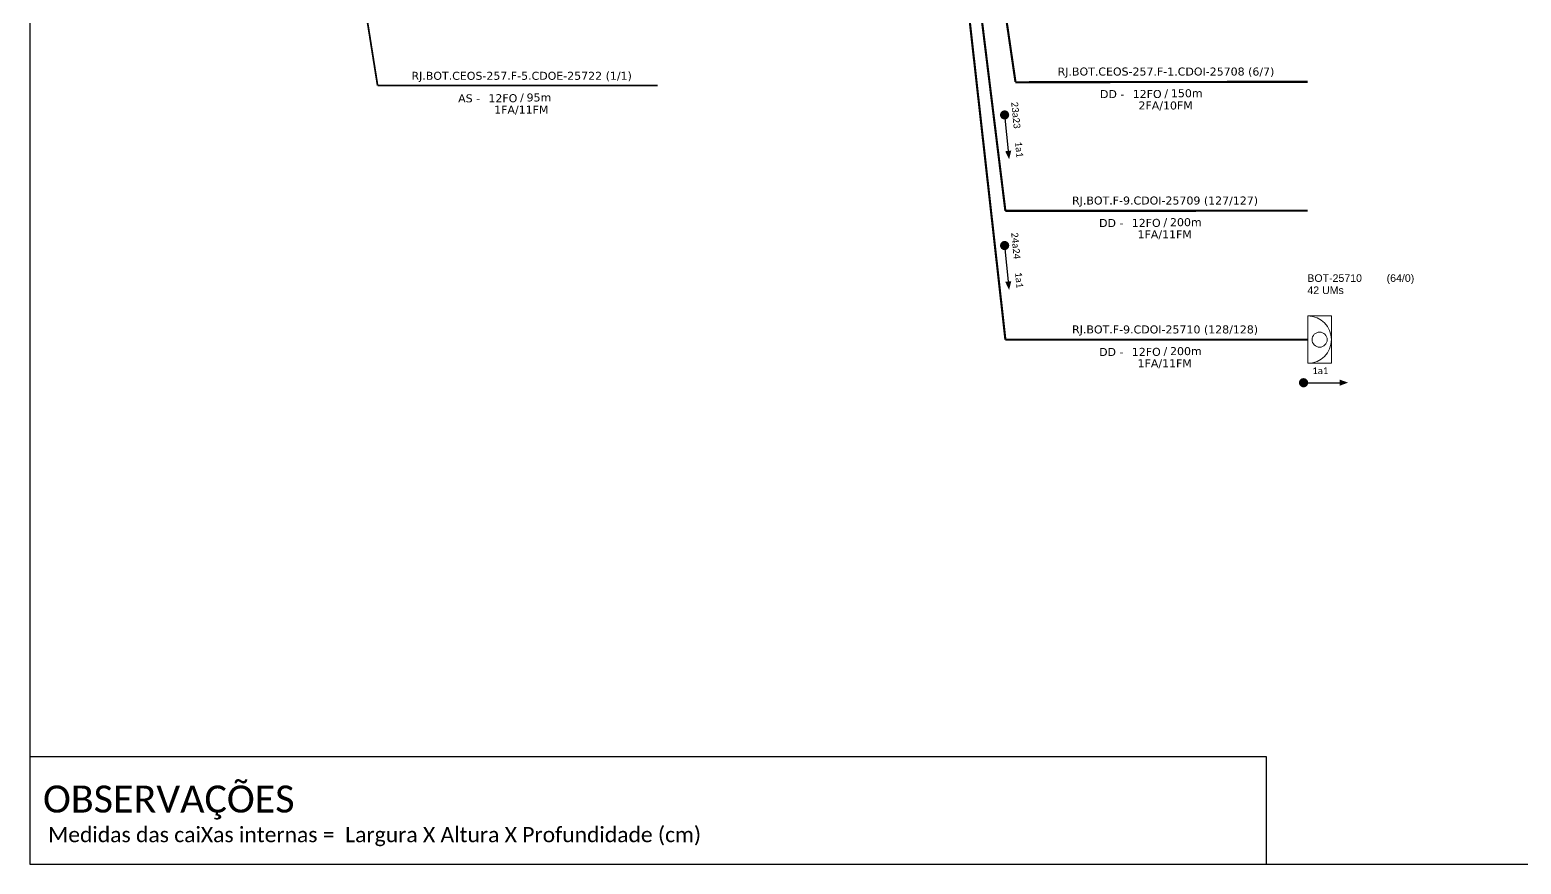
# Model space of a CAD drawing. Extents: x -89 to 1777, y 705 to 1299.
# Drawn here: x -89.3 to 305.1, y 705 to 925.6 of the extents above; entities that cross this region are included whole.
import ezdxf
from ezdxf.enums import TextEntityAlignment as Align

# ---------------------------------------------------------------- set-up
doc = ezdxf.new("R2010")
doc.units = 0
for name, color, linetype, lineweight in [("20.0-LEGENDA DOS CDO'S", 1, 'Continuous', 0), ('20.1-CDO_INTERIOR', 1, 'Continuous', 0), ('40.1-ETIQUETAS', 1, 'Continuous', 20)]:
    doc.layers.add(name, color=color, linetype=linetype, lineweight=lineweight)
for name, color, linetype in [('CAP a instalar', 1, 'Continuous'), ('CD de instalação futura', 8, 'Continuous'), ('SETA', 7, 'Continuous')]:
    doc.layers.add(name, color=color, linetype=linetype)
doc.styles.add('ARIAL', font='arial.ttf')
doc.styles.add('siredit', font='verdana.ttf')
doc.styles.get("Standard").update_dxf_attribs({"font": 'arial.ttf'})
doc.styles.add('WMF-Calibri0', font='calibri.ttf')
doc.linetypes.add('FENCELINE1', pattern='A,0.25,-0.1,[133,ltypeshp.shx,S=0.1,R=0,X=-0.1,Y=0],-0.1,1', length=1.45)

# ---------------------------------------------------------------- blocks, each defined once
blk = doc.blocks.new('ETIQUETA_RS5F')
at = {"layer": '40.1-ETIQUETAS', "color": 0, "style": 'siredit'}
blk.add_text('/', height=1.5, dxfattribs=at).set_placement((1.58, -1.95), align=Align.MIDDLE_RIGHT)
for tag, p in [('ETIQUETA_R_SECUNDARIA', (1.21, 2.1)), ('ETIQUETA_R_PRIMARIA', (1.21, 4.1)), ('F_ATIVAS/F_MORTAS', (1.14, -4.24))]:
    blk.add_attdef(tag, text='', height=1.5, dxfattribs=at).set_placement(p, align=Align.MIDDLE_CENTER)
for tag, p in [('TIPO_CABO', (-6.58, -2.12)), ('CAP_CABO', (0.4, -2.09))]:
    blk.add_attdef(tag, text='', height=1.5, dxfattribs=at).set_placement(p, align=Align.MIDDLE_RIGHT)
blk.add_attdef('METROS', text='', height=1.5, dxfattribs=at).set_placement((2.14, -1.95), align=Align.MIDDLE_LEFT)
for tag, p in [('FUSÃO_1', (0.85, -8.39)), ('FUSÃO_2', (0.85, -10.6)), ('FUSÃO_3', (0.85, -12.93)), ('FUSÃO_4', (0.85, -15.14)), ('FUSÃO_5', (0.85, -17.16))]:
    blk.add_attdef(tag, text='', height=1.5, dxfattribs=at).set_placement(p, align=Align.CENTER)
blk = doc.blocks.new('CDOI_INT')
at = {"layer": '20.1-CDO_INTERIOR', "color": 0, "lineweight": 18}
blk.add_lwpolyline([(4.25, -4.25), (4.25, 4.25), (0, 4.25), (0, -4.25)], close=True, dxfattribs=at)
blk.add_circle((2.12, 0), 1.36, dxfattribs=at)
blk.add_arc((0, 0), 4.25, 270, 90, dxfattribs=at)
at = {"layer": "20.0-LEGENDA DOS CDO'S", "color": 0, "style": 'ARIAL'}
for tag, p in [('CDO_N', (-0.08, 10.38)), ('SPLITER_1', (21.18, 10.38)), ('SURVEY', (-0.08, 8.2)), ('SPLITER_2', (21.19, 8.68)), ('SAP', (-0.08, 6.23)), ('1:XX', (5.94, -2.22)), ('UMS', (5.94, -4.24))]:
    blk.add_attdef(tag, p, '', height=1.36, dxfattribs=at)
blk.add_attdef('FIBRAS_UTILIZADAS', text='', height=1.36, dxfattribs=at).set_placement((15.34, 10.38), align=Align.CENTER)

msp = doc.modelspace()

# ---------------------------------------------------------------- linework, layer by layer
msp.add_lwpolyline([(-89.32, 705.02), (749.25, 705.02), (749.25, 1299.02), (-89.32, 1299.02), (-89.32, 705.02)])
at = {"const_width": 1.21}
for points in [[(168.45, 903.68, 1), (168.57, 902.48, 1)], [(168.45, 869.16, 1), (168.57, 867.96, 1)], [(246.97, 832.29, 1), (248.18, 832.29, 1)]]:
    msp.add_lwpolyline(points, format="xyb", close=True, dxfattribs=at)
at = {"color": 7}
msp.add_lwpolyline([(-89.24, 733.5), (237.71, 733.5), (237.71, 705.02)], dxfattribs=at)
at = {"layer": 'CAP a instalar', "color": 7, "linetype": 'FENCELINE1', "ltscale": 10, "const_width": 0.467}
for points in [[(2.66, 910.88), (-45.63, 1213.9)], [(2.66, 910.88), (76.72, 910.88)]]:
    msp.add_lwpolyline(points, dxfattribs=at)
at = {"layer": 'CAP a instalar', "color": 7, "ltscale": 7, "const_width": 0.565}
for points in [[(171.38, 911.81), (127.22, 1213.9)], [(168.71, 877.73), (127.22, 1213.9)], [(171.38, 911.72), (248.69, 911.85)], [(168.71, 877.73), (248.69, 877.76)]]:
    msp.add_lwpolyline(points, dxfattribs=at)
at = {"layer": 'CAP a instalar', "color": 1, "ltscale": 7, "const_width": 0.565}
for points in [[(168.72, 843.65), (127.22, 1213.9)], [(168.72, 843.65), (248.71, 843.68)]]:
    msp.add_lwpolyline(points, dxfattribs=at)
at = {"layer": 'SETA'}
for points in [[(168.51, 903.08), (169.54, 892.73)], [(168.51, 868.56), (169.54, 858.21)], [(247.58, 832.29), (257.98, 832.29)]]:
    msp.add_lwpolyline(points, dxfattribs=at)
for points in [[(170.27, 893.64), (169.69, 891.35), (168.67, 893.48)], [(170.27, 859.12), (169.69, 856.83), (168.67, 858.96)], [(257.14, 833.11), (259.36, 832.31), (257.14, 831.5)]]:
    msp.add_solid(points, dxfattribs=at)

# ---------------------------------------------------------------- block references
at = {"layer": 'CAP a instalar', "color": 7, "linetype": 'FENCELINE1', "ltscale": 7}
ref = msp.add_blockref('ETIQUETA_RS5F', (209.52, 911.58), dxfattribs=dict(at, xscale=1.411343981848631, yscale=1.411343981849711, zscale=1.411343981849999))
ref.add_attrib('ETIQUETA_R_SECUNDARIA', 'RJ.BOT.CEOS-257.F-1.CDOI-25708 (6/7)', dxfattribs={"layer": '40.1-ETIQUETAS', "color": 0, "height": 2.117, "style": 'siredit'}).set_placement((211.19, 914.55), align=Align.MIDDLE_CENTER)
ref.add_attrib('TIPO_CABO', 'DD -', dxfattribs={"layer": '40.1-ETIQUETAS', "color": 0, "height": 2.117, "style": 'siredit'}).set_placement((200.18, 908.59), align=Align.MIDDLE_RIGHT)
ref.add_attrib('CAP_CABO', '12FO', dxfattribs={"layer": '40.1-ETIQUETAS', "color": 0, "height": 2.117, "style": 'siredit'}).set_placement((210.04, 908.62), align=Align.MIDDLE_RIGHT)
ref.add_attrib('METROS', '150m', dxfattribs={"layer": '40.1-ETIQUETAS', "color": 0, "height": 2.117, "style": 'siredit'}).set_placement((212.5, 908.82), align=Align.MIDDLE_LEFT)
ref.add_attrib('F_ATIVAS/F_MORTAS', '2FA/10FM', dxfattribs={"layer": '40.1-ETIQUETAS', "color": 0, "height": 2.117, "style": 'siredit'}).set_placement((211.09, 905.58), align=Align.MIDDLE_CENTER)
ref = msp.add_blockref('ETIQUETA_RS5F', (39.1, 910.46), dxfattribs=dict(at, xscale=1.411343981848631, yscale=1.411343981849711, zscale=1.411343981849999))
ref.add_attrib('ETIQUETA_R_SECUNDARIA', 'RJ.BOT.CEOS-257.F-5.CDOE-25722 (1/1)', dxfattribs={"layer": '40.1-ETIQUETAS', "color": 0, "height": 2.117, "style": 'siredit'}).set_placement((40.77, 913.43), align=Align.MIDDLE_CENTER)
ref.add_attrib('TIPO_CABO', 'AS -', dxfattribs={"layer": '40.1-ETIQUETAS', "color": 0, "height": 2.117, "style": 'siredit'}).set_placement((29.77, 907.47), align=Align.MIDDLE_RIGHT)
ref.add_attrib('CAP_CABO', '12FO', dxfattribs={"layer": '40.1-ETIQUETAS', "color": 0, "height": 2.117, "style": 'siredit'}).set_placement((39.62, 907.5), align=Align.MIDDLE_RIGHT)
ref.add_attrib('METROS', '95m', dxfattribs={"layer": '40.1-ETIQUETAS', "color": 0, "height": 2.117, "style": 'siredit'}).set_placement((42.08, 907.7), align=Align.MIDDLE_LEFT)
ref.add_attrib('F_ATIVAS/F_MORTAS', '1FA/11FM', dxfattribs={"layer": '40.1-ETIQUETAS', "color": 0, "height": 2.117, "style": 'siredit'}).set_placement((40.67, 904.47), align=Align.MIDDLE_CENTER)
ref = msp.add_blockref('ETIQUETA_RS5F', (209.27, 877.49), dxfattribs=dict(at, xscale=1.411343981848631, yscale=1.411343981849711, zscale=1.411343981849999))
ref.add_attrib('ETIQUETA_R_SECUNDARIA', 'RJ.BOT.F-9.CDOI-25709 (127/127)', dxfattribs={"layer": '40.1-ETIQUETAS', "color": 0, "height": 2.117, "style": 'siredit'}).set_placement((210.94, 880.46), align=Align.MIDDLE_CENTER)
ref.add_attrib('TIPO_CABO', 'DD -', dxfattribs={"layer": '40.1-ETIQUETAS', "color": 0, "height": 2.117, "style": 'siredit'}).set_placement((199.93, 874.51), align=Align.MIDDLE_RIGHT)
ref.add_attrib('CAP_CABO', '12FO', dxfattribs={"layer": '40.1-ETIQUETAS', "color": 0, "height": 2.117, "style": 'siredit'}).set_placement((209.78, 874.54), align=Align.MIDDLE_RIGHT)
ref.add_attrib('METROS', '200m', dxfattribs={"layer": '40.1-ETIQUETAS', "color": 0, "height": 2.117, "style": 'siredit'}).set_placement((212.25, 874.73), align=Align.MIDDLE_LEFT)
ref.add_attrib('F_ATIVAS/F_MORTAS', '1FA/11FM', dxfattribs={"layer": '40.1-ETIQUETAS', "color": 0, "height": 2.117, "style": 'siredit'}).set_placement((210.84, 871.5), align=Align.MIDDLE_CENTER)
at = {"layer": 'CAP a instalar', "color": 1, "linetype": 'FENCELINE1', "ltscale": 7}
ref = msp.add_blockref('ETIQUETA_RS5F', (209.28, 843.41), dxfattribs=dict(at, xscale=1.411343981848631, yscale=1.411343981849711, zscale=1.411343981849999))
ref.add_attrib('ETIQUETA_R_SECUNDARIA', 'RJ.BOT.F-9.CDOI-25710 (128/128)', dxfattribs={"layer": '40.1-ETIQUETAS', "color": 0, "height": 2.117, "style": 'siredit'}).set_placement((210.95, 846.38), align=Align.MIDDLE_CENTER)
ref.add_attrib('TIPO_CABO', 'DD -', dxfattribs={"layer": '40.1-ETIQUETAS', "color": 0, "height": 2.117, "style": 'siredit'}).set_placement((199.94, 840.42), align=Align.MIDDLE_RIGHT)
ref.add_attrib('CAP_CABO', '12FO', dxfattribs={"layer": '40.1-ETIQUETAS', "color": 0, "height": 2.117, "style": 'siredit'}).set_placement((209.8, 840.45), align=Align.MIDDLE_RIGHT)
ref.add_attrib('METROS', '200m', dxfattribs={"layer": '40.1-ETIQUETAS', "color": 0, "height": 2.117, "style": 'siredit'}).set_placement((212.26, 840.65), align=Align.MIDDLE_LEFT)
ref.add_attrib('F_ATIVAS/F_MORTAS', '1FA/11FM', dxfattribs={"layer": '40.1-ETIQUETAS', "color": 0, "height": 2.117, "style": 'siredit'}).set_placement((210.85, 837.42), align=Align.MIDDLE_CENTER)
at = {"layer": 'CD de instalação futura', "color": 1, "ltscale": 11}
ref = msp.add_blockref('CDOI_INT', (248.71, 843.68), dxfattribs=dict(at, xscale=1.470653668531895, yscale=1.470653668531895, zscale=1.470653668531895))
ref.add_attrib('CDO_N', 'BOT-25710', (248.58, 858.95), dxfattribs={"layer": "20.0-LEGENDA DOS CDO'S", "color": 0, "height": 2, "style": 'ARIAL'})
ref.add_attrib('FIBRAS_UTILIZADAS', '     (64/0)', dxfattribs={"layer": "20.0-LEGENDA DOS CDO'S", "color": 0, "height": 2.0005, "style": 'ARIAL'}).set_placement((271.26, 858.95), align=Align.CENTER)
ref.add_attrib('SURVEY', '42 UMs', (248.59, 855.74), dxfattribs={"layer": "20.0-LEGENDA DOS CDO'S", "color": 0, "height": 2, "style": 'ARIAL'})

# ---------------------------------------------------------------- texts
at = {"color": 7, "style": 'WMF-Calibri0'}
msp.add_text('OBSERVAÇÕES', height=7.1308, dxfattribs=at).set_placement((-85.83, 718.67))
at = {"char_height": 1.815, "width": 30.6841, "attachment_point": 5, "rotation": 275.662}
for s, insert in [('{\\fCalibri|b0|i0|c0|p34;\\C7;23a23}', (171.48, 903.03)), ('{\\fCalibri|b0|i0|c0|p34;\\C7;1a1}', (172.36, 893.94)), ('{\\fCalibri|b0|i0|c0|p34;\\C7;24a24}', (171.48, 868.51)), ('{\\fCalibri|b0|i0|c0|p34;\\C7;1a1}', (172.36, 859.42))]:
    msp.add_mtext(s, dxfattribs=dict(at, insert=insert))
at = {"insert": (252, 835.47), "char_height": 1.815, "width": 30.6841, "attachment_point": 5}
msp.add_mtext('{\\fCalibri|b0|i0|c0|p34;\\C7;1a1}', dxfattribs=at)
at = {"color": 7, "insert": (-84.48, 714.83), "char_height": 4, "width": 658.8434, "attachment_point": 1, "style": 'WMF-Calibri0'}
msp.add_mtext('Medidas das caiXas internas =  Largura X Altura X Profundidade (cm)', dxfattribs=at)

doc.saveas('drawing.dxf')
